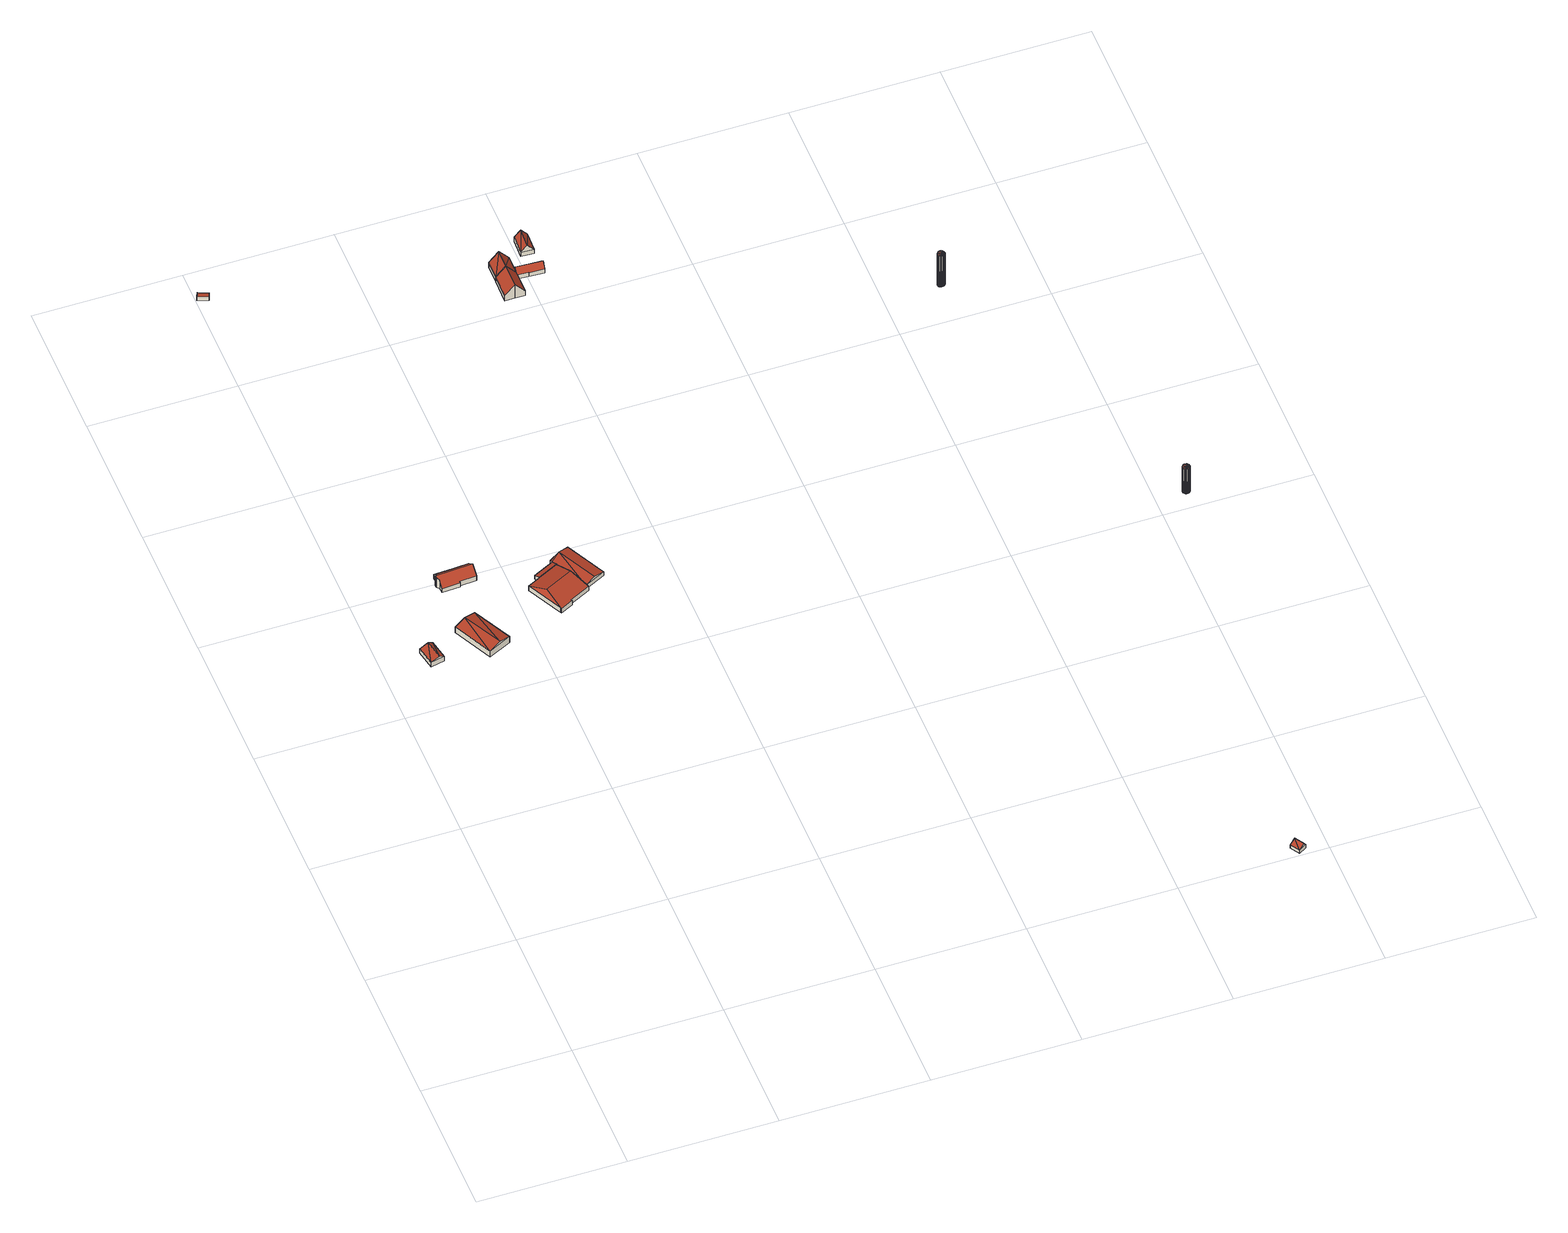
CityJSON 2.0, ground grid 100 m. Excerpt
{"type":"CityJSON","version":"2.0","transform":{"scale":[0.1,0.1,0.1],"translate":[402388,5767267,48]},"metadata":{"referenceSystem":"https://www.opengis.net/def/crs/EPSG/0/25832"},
"CityObjects":{
"building1":{"type":"Building","attributes":{"Gemeindeschluessel":"05566012","Geometrietyp2DReferenz":"3000","function":"31001_2700","roofType":"3100","measuredHeight":5.86},"geometry":[{"type":"Solid","lod":"2","boundaries":[[[[0,1,2,3]],[[4,5,1,0]],[[6,7,5,4]],[[3,2,7,6]],[[0,8,4]],[[6,9,3]],[[3,9,8]],[[8,0,3]],[[9,6,4]],[[4,8,9]],[[1,5,7,2]]]],"semantics":{"surfaces":[{"type":"WallSurface"},{"type":"RoofSurface"},{"type":"GroundSurface"}],"values":[[0,0,0,0,0,0,1,1,1,1,2]]}}]},
"building2":{"type":"Building","attributes":{"Gemeindeschluessel":"05566012","Geometrietyp2DReferenz":"3000","function":"31001_2700","roofType":"3100","measuredHeight":7.25},"geometry":[{"type":"Solid","lod":"2","boundaries":[[[[10,11,12,13]],[[14,15,11,10]],[[16,17,15,14]],[[13,12,17,16]],[[10,18,14]],[[16,19,13]],[[13,19,18]],[[18,10,13]],[[19,16,14]],[[14,18,19]],[[11,15,17,12]]]],"semantics":{"surfaces":[{"type":"WallSurface"},{"type":"RoofSurface"},{"type":"GroundSurface"}],"values":[[0,0,0,0,0,0,1,1,1,1,2]]}}]},
"building3":{"type":"Building","attributes":{"name":"Strewick","Gemeindeschluessel":"05566012","Geometrietyp2DReferenz":"3000","function":"31001_1000","roofType":"3100","measuredHeight":9.2},"address":[{"country":"Germany","locality":"Greven","thoroughfareNumber":"15","thoroughfareName":"Hülshorster Stiege"}],"geometry":[{"type":"Solid","lod":"2","boundaries":[[[[20,21,22,23]],[[24,25,21,20]],[[26,27,25,24]],[[28,29,27,26]],[[30,31,29,28]],[[32,33,31,30]],[[34,35,33,32]],[[36,37,35,34]],[[38,39,37,36]],[[40,41,39,38]],[[42,43,41,40]],[[44,45,43,42]],[[46,47,45,44]],[[23,22,47,46]],[[40,38,36,34,32,30,28,42]],[[26,24,20,23,46,44,42,28]],[[21,25,27,29,31,33,35,37,39,41,43,45,47,22]]]],"semantics":{"surfaces":[{"type":"WallSurface"},{"type":"RoofSurface"},{"type":"GroundSurface"}],"values":[[0,0,0,0,0,0,0,0,0,0,0,0,0,0,1,1,2]]}}]},
"building4":{"type":"Building","attributes":{"Gemeindeschluessel":"05566012","Geometrietyp2DReferenz":"3000","function":"31001_2700","roofType":"2100","measuredHeight":3.39},"geometry":[{"type":"Solid","lod":"2","boundaries":[[[[48,49,50,51]],[[52,53,49,48]],[[54,55,53,52]],[[51,50,55,54]],[[52,48,51,54]],[[49,53,55,50]]]],"semantics":{"surfaces":[{"type":"WallSurface"},{"type":"RoofSurface"},{"type":"GroundSurface"}],"values":[[0,0,0,0,1,2]]}}]},
"building5":{"type":"Building","attributes":{"Gemeindeschluessel":"05566012","Geometrietyp2DReferenz":"3000","function":"31001_2700"},"children":["building5-1","building5-2"]},
"building5-1":{"type":"BuildingPart","attributes":{"roofType":"5000","measuredHeight":6.78},"parents":["building5"],"geometry":[{"type":"Solid","lod":"2","boundaries":[[[[56,57,58,59]],[[60,61,57,56]],[[62,63,61,60]],[[64,65,63,62]],[[66,67,65,64]],[[68,69,67,66]],[[70,71,69,68]],[[72,73,71,70]],[[59,58,74,75]],[[68,76,70]],[[66,64,62,60,56,59,76,68]],[[75,72,70,76,59]],[[57,61,63,65,67,69,71,73,74,58]],[[73,72,75,74]]]],"semantics":{"surfaces":[{"type":"WallSurface"},{"type":"RoofSurface"},{"type":"GroundSurface"},{"type":"ClosureSurface"}],"values":[[0,0,0,0,0,0,0,0,0,1,1,1,2,3]]}}]},
"building5-2":{"type":"BuildingPart","attributes":{"roofType":"2100","measuredHeight":4.38},"parents":["building5"],"geometry":[{"type":"Solid","lod":"2","boundaries":[[[[77,75,74,78,79]],[[80,81,73,72,82]],[[79,78,81,80]],[[80,82,77,79]],[[74,73,81,78]],[[72,75,77,82]],[[73,74,75,72]]]],"semantics":{"surfaces":[{"type":"WallSurface"},{"type":"RoofSurface"},{"type":"GroundSurface"},{"type":"ClosureSurface"}],"values":[[0,0,0,1,2,0,3]]}}]},
"building6":{"type":"Building","attributes":{"Gemeindeschluessel":"05566012","Geometrietyp2DReferenz":"3000","function":"31001_2700","roofType":"5000","measuredHeight":4.94},"geometry":[{"type":"Solid","lod":"2","boundaries":[[[[83,84,85,86]],[[87,88,84,83]],[[89,90,88,87]],[[91,92,90,89]],[[86,85,92,91]],[[89,87,93,94]],[[91,94,93]],[[86,91,93]],[[93,83,86]],[[83,93,87]],[[89,94,91]],[[84,88,90,92,85]]]],"semantics":{"surfaces":[{"type":"WallSurface"},{"type":"RoofSurface"},{"type":"GroundSurface"}],"values":[[0,0,0,0,0,1,1,1,1,0,0,2]]}}]},
"building7":{"type":"Building","attributes":{"name":"Perdun","Gemeindeschluessel":"05566012","Geometrietyp2DReferenz":"3000","function":"31001_1000","roofType":"3100","measuredHeight":11.82},"address":[{"country":"Germany","locality":"Greven","thoroughfareNumber":"20","thoroughfareName":"Hülshorster Stiege"}],"geometry":[{"type":"Solid","lod":"2","boundaries":[[[[95,96,97,98]],[[99,100,96,95]],[[101,102,100,99]],[[103,104,102,101]],[[105,106,104,103]],[[107,108,106,105]],[[98,97,108,107]],[[101,99,95,98,103]],[[107,105,103,98]],[[96,100,102,104,106,108,97]]]],"semantics":{"surfaces":[{"type":"WallSurface"},{"type":"RoofSurface"},{"type":"GroundSurface"}],"values":[[0,0,0,0,0,0,0,1,1,2]]}}]},
"building8":{"type":"Building","attributes":{"Gemeindeschluessel":"05566012","Geometrietyp2DReferenz":"3000","function":"31001_2700","roofType":"3100","measuredHeight":11.79},"geometry":[{"type":"Solid","lod":"2","boundaries":[[[[109,110,111,112]],[[113,114,110,109]],[[115,96,114,113]],[[116,108,96,115]],[[112,111,108,116]],[[112,116,117]],[[98,117,116]],[[117,98,109]],[[115,113,109,98]],[[117,109,112]],[[116,115,98]],[[110,114,96,108,111]]]],"semantics":{"surfaces":[{"type":"WallSurface"},{"type":"RoofSurface"},{"type":"GroundSurface"}],"values":[[0,0,0,0,0,1,1,1,1,0,0,2]]}}]},
"building9":{"type":"Building","attributes":{"Gemeindeschluessel":"05566012","Geometrietyp2DReferenz":"3000","function":"31001_2700","roofType":"3100","measuredHeight":7.33},"geometry":[{"type":"Solid","lod":"2","boundaries":[[[[118,119,120,121]],[[122,123,119,118]],[[124,125,123,122]],[[126,127,125,124]],[[128,129,127,126]],[[130,131,129,128]],[[132,133,131,130]],[[134,135,133,132]],[[121,120,135,134]],[[128,126,124,130]],[[122,118,121,134,132,130,124]],[[119,123,125,127,129,131,133,135,120]]]],"semantics":{"surfaces":[{"type":"WallSurface"},{"type":"RoofSurface"},{"type":"GroundSurface"}],"values":[[0,0,0,0,0,0,0,0,0,1,1,2]]}}]},
"building10":{"type":"Building","attributes":{"Gemeindeschluessel":"05566012","Geometrietyp2DReferenz":"3000","function":"31001_2700","roofType":"3100","measuredHeight":8.86},"geometry":[{"type":"Solid","lod":"2","boundaries":[[[[136,137,138,139]],[[140,141,137,136]],[[142,143,141,140]],[[139,138,143,142]],[[136,144,140]],[[142,145,139]],[[144,136,139]],[[139,145,144]],[[140,144,145]],[[145,142,140]],[[137,141,143,138]]]],"semantics":{"surfaces":[{"type":"WallSurface"},{"type":"RoofSurface"},{"type":"GroundSurface"}],"values":[[0,0,0,0,0,0,1,1,1,1,2]]}}]},
"building11":{"type":"Building","attributes":{"Gemeindeschluessel":"05515000","Geometrietyp2DReferenz":"3000","function":"31001_2700","roofType":"3100","measuredHeight":5.1},"geometry":[{"type":"Solid","lod":"2","boundaries":[[[[146,147,148,149]],[[150,151,147,146]],[[152,153,151,150]],[[149,148,153,152]],[[146,154,150]],[[152,155,149]],[[146,149,155]],[[155,154,146]],[[150,154,155]],[[155,152,150]],[[147,151,153,148]]]],"semantics":{"surfaces":[{"type":"WallSurface"},{"type":"RoofSurface"},{"type":"GroundSurface"}],"values":[[0,0,0,0,0,0,1,1,1,1,2]]}}]},
"building12":{"type":"Building","attributes":{"Geometrietyp2DReferenz":"1000","Gemeindeschluessel":"05566012","function":"51002_1251","roofType":"9999","measuredHeight":27.68},"geometry":[{"type":"Solid","lod":"2","boundaries":[[[[156,157,158]],[[157,159,158]],[[160,161,156]],[[161,157,156]],[[162,163,160]],[[163,161,160]],[[164,165,162]],[[165,163,162]],[[166,167,164]],[[167,165,164]],[[168,169,166]],[[169,167,166]],[[170,171,168]],[[171,169,168]],[[172,173,170]],[[173,171,170]],[[174,175,172]],[[175,173,172]],[[176,177,174]],[[177,175,174]],[[178,179,176]],[[179,177,176]],[[180,181,178]],[[181,179,178]],[[182,183,180]],[[183,181,180]],[[184,185,182]],[[185,183,182]],[[186,187,184]],[[187,185,184]],[[188,189,186]],[[189,187,186]],[[190,191,188]],[[191,189,188]],[[192,193,190]],[[193,191,190]],[[194,195,192]],[[195,193,192]],[[158,159,194]],[[159,195,194]],[[159,157,195]],[[157,161,195]],[[161,163,195]],[[163,165,195]],[[165,167,195]],[[167,169,195]],[[171,173,195]],[[169,171,195]],[[173,175,195]],[[175,177,195]],[[177,179,195]],[[179,181,195]],[[181,183,195]],[[183,185,195]],[[185,187,195]],[[187,189,195]],[[189,191,195]],[[191,193,195]],[[156,158,160]],[[158,194,160]],[[194,192,160]],[[192,190,160]],[[190,188,160]],[[188,186,160]],[[186,184,160]],[[184,182,160]],[[182,180,160]],[[180,178,160]],[[178,176,160]],[[176,174,160]],[[174,172,160]],[[172,170,160]],[[170,168,160]],[[168,166,160]],[[166,164,160]],[[164,162,160]]]],"semantics":{"surfaces":[{"type":"WallSurface"},{"type":"GroundSurface"},{"type":"RoofSurface"}],"values":[[0,0,0,0,0,0,0,0,0,0,0,0,0,0,0,0,0,0,0,0,0,0,0,0,0,0,0,0,0,0,0,0,0,0,0,0,0,0,0,0,1,1,1,1,1,1,1,1,1,1,1,1,1,1,1,1,1,1,2,2,2,2,2,2,2,2,2,2,2,2,2,2,2,2,2,2]]}}]},
"building13":{"type":"Building","attributes":{"Geometrietyp2DReferenz":"1000","Gemeindeschluessel":"05566012","function":"51002_1251","roofType":"9999","measuredHeight":22.08},"geometry":[{"type":"Solid","lod":"2","boundaries":[[[[196,197,198]],[[197,199,198]],[[200,201,196]],[[201,197,196]],[[202,203,200]],[[203,201,200]],[[204,205,202]],[[205,203,202]],[[206,207,204]],[[207,205,204]],[[208,209,206]],[[209,207,206]],[[210,211,208]],[[211,209,208]],[[212,213,210]],[[213,211,210]],[[214,215,212]],[[215,213,212]],[[216,217,214]],[[217,215,214]],[[218,219,216]],[[219,217,216]],[[220,221,218]],[[221,219,218]],[[222,223,220]],[[223,221,220]],[[224,225,222]],[[225,223,222]],[[226,227,224]],[[227,225,224]],[[228,229,226]],[[229,227,226]],[[230,231,228]],[[231,229,228]],[[232,233,230]],[[233,231,230]],[[234,235,232]],[[235,233,232]],[[198,199,234]],[[199,235,234]],[[199,197,235]],[[197,201,235]],[[201,203,235]],[[203,205,235]],[[205,207,235]],[[207,209,235]],[[209,211,235]],[[211,213,235]],[[213,215,235]],[[215,217,235]],[[217,219,235]],[[219,221,235]],[[221,223,235]],[[223,225,235]],[[225,227,235]],[[227,229,235]],[[229,231,235]],[[231,233,235]],[[196,198,200]],[[230,228,200]],[[198,234,200]],[[234,232,200]],[[232,230,200]],[[228,226,200]],[[226,224,200]],[[224,222,200]],[[222,220,200]],[[220,218,200]],[[218,216,200]],[[216,214,200]],[[214,212,200]],[[212,210,200]],[[210,208,200]],[[208,206,200]],[[206,204,200]],[[204,202,200]]]],"semantics":{"surfaces":[{"type":"WallSurface"},{"type":"GroundSurface"},{"type":"RoofSurface"}],"values":[[0,0,0,0,0,0,0,0,0,0,0,0,0,0,0,0,0,0,0,0,0,0,0,0,0,0,0,0,0,0,0,0,0,0,0,0,0,0,0,0,1,1,1,1,1,1,1,1,1,1,1,1,1,1,1,1,1,1,2,2,2,2,2,2,2,2,2,2,2,2,2,2,2,2,2,2]]}}]}
},
"vertices":[
[273,3487,50],[273,3487,13],[302,3351,13],[302,3351,50],[368,3507,50],[368,3507,13],[395,3371,50],[395,3371,13],[335,3500,72],[362,3364,72],
[540,3569,66],[540,3569,15],[673,3301,15],[673,3301,66],[694,3645,66],[694,3645,15],[827,3377,66],[827,3377,15],[617,3607,88],[750,3339,88],
[644,4044,59],[644,4044,23],[570,4039,23],[570,4039,59],[644,4037,65],[644,4037,23],[804,4048,65],[804,4048,23],[808,3991,115],[808,3991,23],[813,3933,65],[813,3933,23],[700,3925,65],[700,3925,23],[700,3917,59],[700,3917,23],[579,3908,59],[579,3908,23],[577,3949,93],[577,3949,23],[561,3963,106],[561,3963,23],[560,3973,115],[560,3973,23],[559,3982,106],[559,3982,23],[573,3998,94],[573,3998,23],
[21,6800,46],[21,6800,21],[5,6760,21],[5,6760,54],[91,6772,46],[91,6772,21],[75,6732,54],[75,6732,21],
[1429,3637,59],[1429,3637,15],[1370,3754,15],[1370,3754,83],[1438,3619,55],[1438,3619,15],[1297,3549,55],[1297,3549,15],[1300,3541,54],[1300,3541,15],[1215,3498,54],[1215,3498,15],[1211,3506,55],[1211,3506,15],[1090,3750,55],[1090,3750,15],[1175,3792,55],[1175,3792,15],[1315,3861,15],[1315,3861,55],[1175,3658,83],
[1315,3861,59],[1298,3894,15],[1298,3894,51],[1159,3825,51],[1159,3825,15],[1175,3792,59],
[1290,3910,49],[1290,3910,17],[1298,3894,17],[1298,3894,49],[1433,3981,49],[1433,3981,17],[1570,3707,49],[1570,3707,17],[1429,3637,49],[1429,3637,17],[1363,3946,67],[1499,3672,67],
[1932,6273,59],[1932,6273,17],[1865,6274,17],[1865,6274,135],[1932,6249,58],[1932,6249,17],[1930,6103,59],[1930,6103,17],[1864,6103,135],[1864,6103,17],[1797,6103,59],[1797,6103,17],[1799,6275,59],[1799,6275,17],
[1933,6402,60],[1933,6402,17],[1800,6403,17],[1800,6403,60],[1932,6317,60],[1932,6317,17],[1932,6273,60],[1799,6275,60],[1867,6403,135],
[1932,6249,53],[1932,6249,19],[2007,6245,19],[2007,6245,54],[1932,6273,80],[1932,6273,19],[1932,6284,92],[1932,6284,19],[1932,6317,54],[1932,6317,19],[2112,6309,53],[2112,6309,19],[2111,6274,92],[2111,6274,19],[2111,6239,53],[2111,6239,19],[2007,6244,52],[2007,6244,19],
[2024,6559,53],[2024,6559,15],[2017,6423,15],[2017,6423,53],[2111,6555,53],[2111,6555,15],[2105,6419,53],[2105,6419,15],[2068,6557,104],[2061,6421,104],
[4856,36,50],[4856,36,21],[4817,101,21],[4817,101,50],[4804,4,50],[4804,4,21],[4765,69,50],[4765,69,21],[4843,28,72],[4804,93,72],
[4408,5323,286],[4408,5323,9],[4403,5329,286],[4403,5329,9],[4410,5315,286],[4410,5315,9],[4410,5308,286],[4410,5308,9],[4408,5300,286],[4408,5300,9],[4403,5294,286],[4403,5294,9],[4397,5289,286],[4397,5289,9],[4390,5287,286],[4390,5287,9],[4382,5287,286],[4382,5287,9],[4374,5289,286],[4374,5289,9],[4368,5294,286],[4368,5294,9],[4363,5300,286],[4363,5300,9],[4361,5308,286],[4361,5308,9],[4361,5315,286],[4361,5315,9],[4363,5323,286],[4363,5323,9],[4368,5329,286],[4368,5329,9],[4374,5334,286],[4374,5334,9],[4382,5336,286],[4382,5336,9],[4390,5336,286],[4390,5336,9],[4397,5334,286],[4397,5334,9],
[5228,3149,235],[5228,3149,14],[5223,3155,235],[5223,3155,14],[5230,3141,235],[5230,3141,14],[5230,3133,235],[5230,3133,14],[5228,3126,235],[5228,3126,14],[5223,3120,235],[5223,3120,14],[5217,3115,235],[5217,3115,14],[5209,3113,235],[5209,3113,14],[5201,3113,235],[5201,3113,14],[5194,3115,235],[5194,3115,14],[5188,3120,235],[5188,3120,14],[5183,3126,235],[5183,3126,14],[5181,3133,235],[5181,3133,14],[5181,3141,235],[5181,3141,14],[5183,3149,235],[5183,3149,14],[5188,3155,235],[5188,3155,14],[5194,3160,235],[5194,3160,14],[5201,3162,235],[5201,3162,14],[5209,3162,235],[5209,3162,14],[5217,3160,235],[5217,3160,14]
]}
